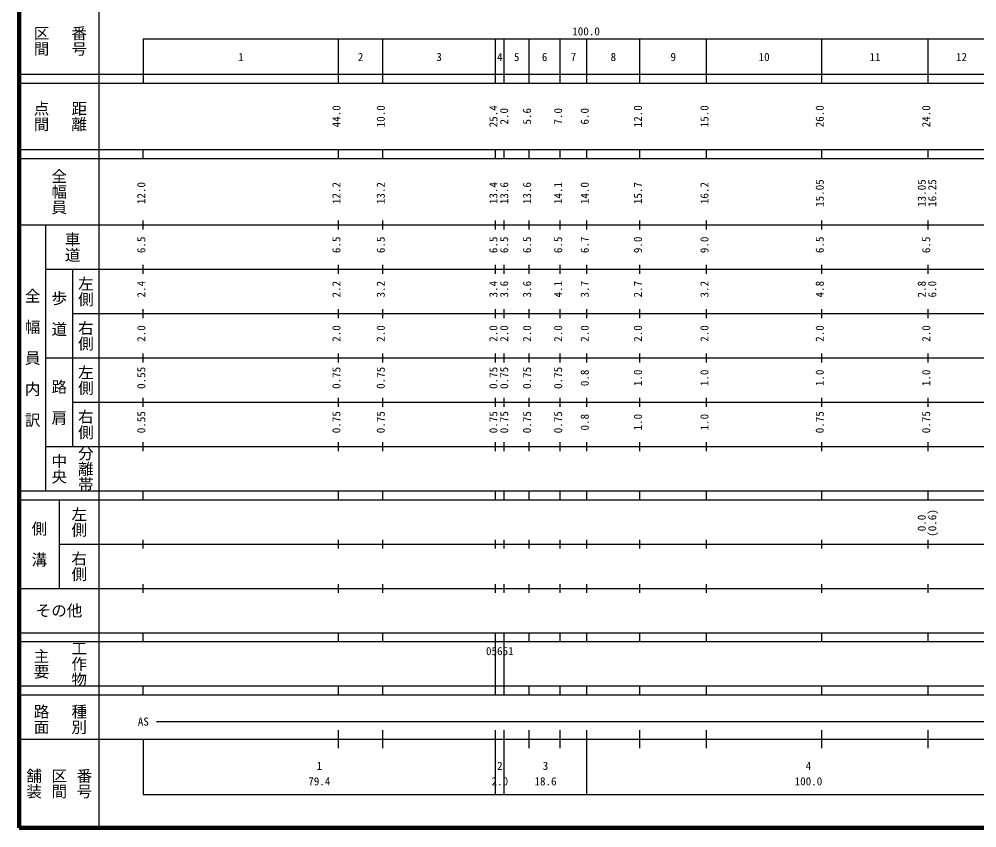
# Model space of a CAD drawing. Units: millimetres on the paper, enlarged 1000 times. Extents: x 40000 to 680000, y 20000 to 380000.
# Drawn here: x 40000 to 255972, y 20000 to 202409 of the extents above; entities that cross this region are included whole.
import ezdxf
from ezdxf.enums import TextEntityAlignment as Align

# ---------------------------------------------------------------- set-up
doc = ezdxf.new("R2010")
doc.units = ezdxf.units.MM
doc.header["$LTSCALE"] = 1000
doc.layers.add('M-TTL', color=2, linetype='Continuous', lineweight=140)
doc.layers.add('M-TTL-BAND', color=7, linetype='Continuous', lineweight=25)
doc.styles.add('@ＭＳ ゴシック', font='')
doc.styles.add('ＭＳ ゴシック', font='')
doc.styles.get('@ＭＳ ゴシック').set_extended_font_data('@MS Gothic')
doc.styles.get('ＭＳ ゴシック').set_extended_font_data('MS Gothic')

msp = doc.modelspace()

# ---------------------------------------------------------------- linework, layer by layer
at = {"layer": 'M-TTL'}
for p, q in [((40000, 380000), (40000, 20000)), ((40000, 20000), (680000, 20000))]:
    msp.add_line(p, q, dxfattribs=at)
at = {"layer": 'M-TTL-BAND'}
for p, q in [((58000, 370000), (58000, 20000)), ((68000, 198000), (579000, 198000)), ((68000, 198000), (68000, 188000)), ((112000, 188000), (112000, 198000)), ((122000, 188000), (122000, 198000)), ((147400, 188000), (147400, 198000)), ((149400, 188000), (149400, 198000)), ((155000, 188000), (155000, 198000)), ((162000, 188000), (162000, 198000)), ((168000, 188000), (168000, 198000)), ((180000, 188000), (180000, 198000)), ((195000, 188000), (195000, 198000)), ((221000, 188000), (221000, 198000)), ((245000, 188000), (245000, 198000)), ((40000, 190000), (579000, 190000)), ((40000, 188000), (579000, 188000)), ((40000, 173000), (579000, 173000)), ((68000, 171000), (68000, 173000)), ((112000, 171000), (112000, 173000)), ((122000, 171000), (122000, 173000)), ((147400, 171000), (147400, 173000)), ((149400, 171000), (149400, 173000)), ((155000, 171000), (155000, 173000)), ((162000, 171000), (162000, 173000)), ((168000, 171000), (168000, 173000)), ((180000, 171000), (180000, 173000)), ((195000, 171000), (195000, 173000)), ((221000, 171000), (221000, 173000)), ((245000, 171000), (245000, 173000)), ((40000, 171000), (579000, 171000)), ((40000, 156000), (579000, 156000)), ((46000, 96000), (46000, 156000)), ((68000, 155000), (68000, 157000)), ((112000, 155000), (112000, 157000)), ((122000, 155000), (122000, 157000)), ((147400, 155000), (147400, 157000)), ((149400, 155000), (149400, 157000)), ((155000, 155000), (155000, 157000)), ((162000, 155000), (162000, 157000)), ((168000, 155000), (168000, 157000)), ((180000, 155000), (180000, 157000)), ((195000, 155000), (195000, 157000)), ((221000, 155000), (221000, 157000)), ((245000, 155000), (245000, 157000)), ((68000, 145000), (68000, 147000)), ((112000, 145000), (112000, 147000)), ((122000, 145000), (122000, 147000)), ((147400, 145000), (147400, 147000)), ((149400, 145000), (149400, 147000)), ((155000, 145000), (155000, 147000)), ((162000, 145000), (162000, 147000)), ((168000, 145000), (168000, 147000)), ((180000, 145000), (180000, 147000)), ((195000, 145000), (195000, 147000)), ((221000, 145000), (221000, 147000)), ((245000, 145000), (245000, 147000)), ((46000, 146000), (579000, 146000)), ((52000, 146000), (52000, 106000)), ((68000, 135000), (68000, 137000)), ((112000, 135000), (112000, 137000)), ((122000, 135000), (122000, 137000)), ((147400, 135000), (147400, 137000)), ((149400, 135000), (149400, 137000)), ((155000, 135000), (155000, 137000)), ((162000, 135000), (162000, 137000)), ((168000, 135000), (168000, 137000)), ((180000, 135000), (180000, 137000)), ((195000, 135000), (195000, 137000)), ((221000, 135000), (221000, 137000)), ((245000, 135000), (245000, 137000)), ((52000, 136000), (579000, 136000)), ((46000, 126000), (579000, 126000)), ((68000, 125000), (68000, 127000)), ((112000, 125000), (112000, 127000)), ((122000, 125000), (122000, 127000)), ((147400, 125000), (147400, 127000)), ((149400, 125000), (149400, 127000)), ((155000, 125000), (155000, 127000)), ((162000, 125000), (162000, 127000)), ((168000, 125000), (168000, 127000)), ((180000, 125000), (180000, 127000)), ((195000, 125000), (195000, 127000)), ((221000, 125000), (221000, 127000)), ((245000, 125000), (245000, 127000)), ((68000, 115000), (68000, 117000)), ((112000, 115000), (112000, 117000)), ((122000, 115000), (122000, 117000)), ((147400, 115000), (147400, 117000)), ((149400, 115000), (149400, 117000)), ((155000, 115000), (155000, 117000)), ((162000, 115000), (162000, 117000)), ((168000, 115000), (168000, 117000)), ((180000, 115000), (180000, 117000)), ((195000, 115000), (195000, 117000)), ((221000, 115000), (221000, 117000)), ((245000, 115000), (245000, 117000)), ((52000, 116000), (579000, 116000)), ((46000, 106000), (579000, 106000)), ((68000, 105000), (68000, 107000)), ((112000, 105000), (112000, 107000)), ((122000, 105000), (122000, 107000)), ((147400, 105000), (147400, 107000)), ((149400, 105000), (149400, 107000)), ((155000, 105000), (155000, 107000)), ((162000, 105000), (162000, 107000)), ((168000, 105000), (168000, 107000)), ((180000, 105000), (180000, 107000)), ((195000, 105000), (195000, 107000)), ((221000, 105000), (221000, 107000)), ((245000, 105000), (245000, 107000)), ((40000, 96000), (579000, 96000)), ((68000, 94000), (68000, 96000)), ((112000, 94000), (112000, 96000)), ((122000, 94000), (122000, 96000)), ((147400, 94000), (147400, 96000)), ((149400, 94000), (149400, 96000)), ((155000, 94000), (155000, 96000)), ((162000, 94000), (162000, 96000)), ((168000, 94000), (168000, 96000)), ((180000, 94000), (180000, 96000)), ((195000, 94000), (195000, 96000)), ((221000, 94000), (221000, 96000)), ((245000, 94000), (245000, 96000)), ((40000, 94000), (579000, 94000)), ((49000, 94000), (49000, 74000)), ((68000, 83000), (68000, 85000)), ((112000, 83000), (112000, 85000)), ((122000, 83000), (122000, 85000)), ((147400, 83000), (147400, 85000)), ((149400, 83000), (149400, 85000)), ((155000, 83000), (155000, 85000)), ((162000, 83000), (162000, 85000)), ((168000, 83000), (168000, 85000)), ((180000, 83000), (180000, 85000)), ((195000, 83000), (195000, 85000)), ((221000, 83000), (221000, 85000)), ((245000, 83000), (245000, 85000)), ((49000, 84000), (579000, 84000)), ((40000, 74000), (579000, 74000)), ((68000, 73000), (68000, 75000)), ((112000, 73000), (112000, 75000)), ((122000, 73000), (122000, 75000)), ((147400, 73000), (147400, 75000)), ((149400, 73000), (149400, 75000)), ((155000, 73000), (155000, 75000)), ((162000, 73000), (162000, 75000)), ((168000, 73000), (168000, 75000)), ((180000, 73000), (180000, 75000)), ((195000, 73000), (195000, 75000)), ((221000, 73000), (221000, 75000)), ((245000, 73000), (245000, 75000)), ((40000, 64000), (579000, 64000)), ((68000, 62000), (68000, 64000)), ((112000, 62000), (112000, 64000)), ((122000, 62000), (122000, 64000)), ((147400, 62000), (147400, 64000)), ((149400, 62000), (149400, 64000)), ((155000, 62000), (155000, 64000)), ((162000, 62000), (162000, 64000)), ((168000, 62000), (168000, 64000)), ((180000, 62000), (180000, 64000)), ((195000, 62000), (195000, 64000)), ((221000, 62000), (221000, 64000)), ((245000, 62000), (245000, 64000)), ((40000, 62000), (579000, 62000)), ((147400, 52000), (147400, 62000)), ((149400, 52000), (149400, 62000)), ((40000, 52000), (579000, 52000)), ((68000, 50000), (68000, 52000)), ((112000, 50000), (112000, 52000)), ((122000, 50000), (122000, 52000)), ((147400, 50000), (147400, 52000)), ((149400, 50000), (149400, 52000)), ((155000, 50000), (155000, 52000)), ((162000, 50000), (162000, 52000)), ((168000, 50000), (168000, 52000)), ((180000, 50000), (180000, 52000)), ((195000, 50000), (195000, 52000)), ((221000, 50000), (221000, 52000)), ((245000, 50000), (245000, 52000)), ((40000, 50000), (579000, 50000)), ((71000, 44000), (565000, 44000)), ((112000, 38000), (112000, 42000)), ((122000, 38000), (122000, 42000)), ((147400, 27500), (147400, 42000)), ((149400, 27500), (149400, 42000)), ((155000, 38000), (155000, 42000)), ((162000, 38000), (162000, 42000)), ((168000, 27500), (168000, 42000)), ((180000, 38000), (180000, 42000)), ((195000, 38000), (195000, 42000)), ((221000, 38000), (221000, 42000)), ((245000, 38000), (245000, 42000)), ((40000, 40000), (579000, 40000)), ((68000, 40000), (68000, 27500)), ((68000, 27500), (579000, 27500))]:
    msp.add_line(p, q, dxfattribs=at)

# ---------------------------------------------------------------- texts
at = {"layer": 'M-TTL-BAND', "style": '@ＭＳ ゴシック'}
for s, p in [('区間', (45000, 197500)), ('番号', (53500, 197500)), ('点間', (45000, 180500)), ('距離', (53500, 180500)), ('全幅員', (49000, 163500)), ('車道', (52000, 151000)), ('左側', (55000, 141000)), ('全\u3000幅\u3000員\u3000内\u3000訳', (43000, 126000)), ('歩\u3000道', (49000, 136000)), ('右側', (55000, 131000)), ('左側', (55000, 121000)), ('路\u3000肩', (49000, 116000)), ('右側', (55000, 111000)), ('分離帯', (55000, 101000)), ('中央', (49000, 101000)), ('左側', (53500, 89000)), ('側\u3000溝', (44500, 84000)), ('右側', (53500, 79000)), ('工作物', (53500, 57000)), ('主要', (45000, 57000)), ('路面', (45000, 44500)), ('種別', (53500, 44500)), ('舗装', (43333, 30000)), ('区間', (49000, 30000)), ('番号', (54667, 30000))]:
    msp.add_text(s, height=2566, rotation=270, dxfattribs=at).set_placement(p, align=Align.MIDDLE_CENTER)
at = {"layer": 'M-TTL-BAND', "style": 'ＭＳ ゴシック'}
for s, p in [('100.0', (167844, 198195)), ('1', (90000, 192405)), ('2', (117000, 192405)), ('3', (134700, 192405)), ('4', (148400, 192405)), ('5', (152200, 192405)), ('6', (158500, 192405)), ('7', (165000, 192405)), ('8', (174000, 192405)), ('9', (187500, 192405)), ('10', (208000, 192405)), ('11', (233000, 192405)), ('12', (252500, 192405)), ('AS', (68000, 42500)), ('1', (107700, 32523)), ('2', (148400, 32523)), ('3', (158700, 32523)), ('4', (218000, 32523)), ('79.4', (107700, 29033)), ('2.0', (148400, 29033)), ('18.6', (158700, 29033)), ('100.0', (218000, 29033))]:
    msp.add_text(s, height=1833, dxfattribs=at).set_placement(p, align=Align.BOTTOM_CENTER)
for s, p in [('44.0', (113000, 180500)), ('10.0', (123000, 180500)), ('25.4', (148400, 180500)), ('2.0', (150838, 180500)), ('5.6', (156000, 180500)), ('7.0', (163000, 180500)), ('6.0', (169000, 180500)), ('12.0', (181000, 180500)), ('15.0', (196000, 180500)), ('26.0', (222000, 180500)), ('24.0', (246000, 180500)), ('12.0', (69000, 163174)), ('12.2', (113000, 163174)), ('13.2', (123000, 163174)), ('13.4', (148400, 163174)), ('13.6', (150838, 163174)), ('13.6', (156000, 163174)), ('14.1', (163000, 163174)), ('14.0', (169000, 163174)), ('15.7', (181000, 163174)), ('16.2', (196000, 163174)), ('15.05', (222000, 163174)), ('13.05', (245000, 163174)), ('16.25', (247370, 163174)), ('6.5', (69000, 151500)), ('6.5', (113000, 151500)), ('6.5', (123000, 151500)), ('6.5', (148400, 151500)), ('6.5', (150838, 151500)), ('6.5', (156000, 151500)), ('6.5', (163000, 151500)), ('6.7', (169000, 151500)), ('9.0', (181000, 151500)), ('9.0', (196000, 151500)), ('6.5', (222000, 151500)), ('6.5', (246000, 151500)), ('2.4', (69000, 141500)), ('2.2', (113000, 141500)), ('3.2', (123000, 141500)), ('3.4', (148400, 141500)), ('3.6', (150838, 141500)), ('3.6', (156000, 141500)), ('4.1', (163000, 141500)), ('3.7', (169000, 141500)), ('2.7', (181000, 141500)), ('3.2', (196000, 141500)), ('4.8', (222000, 141500)), ('2.8', (245000, 141500)), ('6.0', (247370, 141500)), ('2.0', (69000, 131500)), ('2.0', (113000, 131500)), ('2.0', (123000, 131500)), ('2.0', (148400, 131500)), ('2.0', (150838, 131500)), ('2.0', (156000, 131500)), ('2.0', (163000, 131500)), ('2.0', (169000, 131500)), ('2.0', (181000, 131500)), ('2.0', (196000, 131500)), ('2.0', (222000, 131500)), ('2.0', (246000, 131500)), ('0.55', (69000, 121500)), ('0.75', (113000, 121500)), ('0.75', (123000, 121500)), ('0.75', (148400, 121500)), ('0.75', (150838, 121500)), ('0.75', (156000, 121500)), ('0.75', (163000, 121500)), ('0.8', (169000, 121500)), ('1.0', (181000, 121500)), ('1.0', (196000, 121500)), ('1.0', (222000, 121500)), ('1.0', (246000, 121500)), ('0.55', (69000, 111500)), ('0.75', (113000, 111500)), ('0.75', (123000, 111500)), ('0.75', (148400, 111500)), ('0.75', (150838, 111500)), ('0.75', (156000, 111500)), ('0.75', (163000, 111500)), ('0.8', (169000, 111500)), ('1.0', (181000, 111500)), ('1.0', (196000, 111500)), ('0.75', (222000, 111500)), ('0.75', (246000, 111500)), ('(0.6)', (247370, 88764)), ('0.0', (245000, 88764))]:
    msp.add_text(s, height=1833, rotation=90, dxfattribs=at).set_placement(p, align=Align.BOTTOM_CENTER)
msp.add_text('その他', height=2566, dxfattribs=at).set_placement((49000, 69000), align=Align.MIDDLE_CENTER)
msp.add_text('05651', height=1833, dxfattribs=at).set_placement((145275, 58405), align=Align.BOTTOM_LEFT)

doc.saveas('drawing.dxf')
